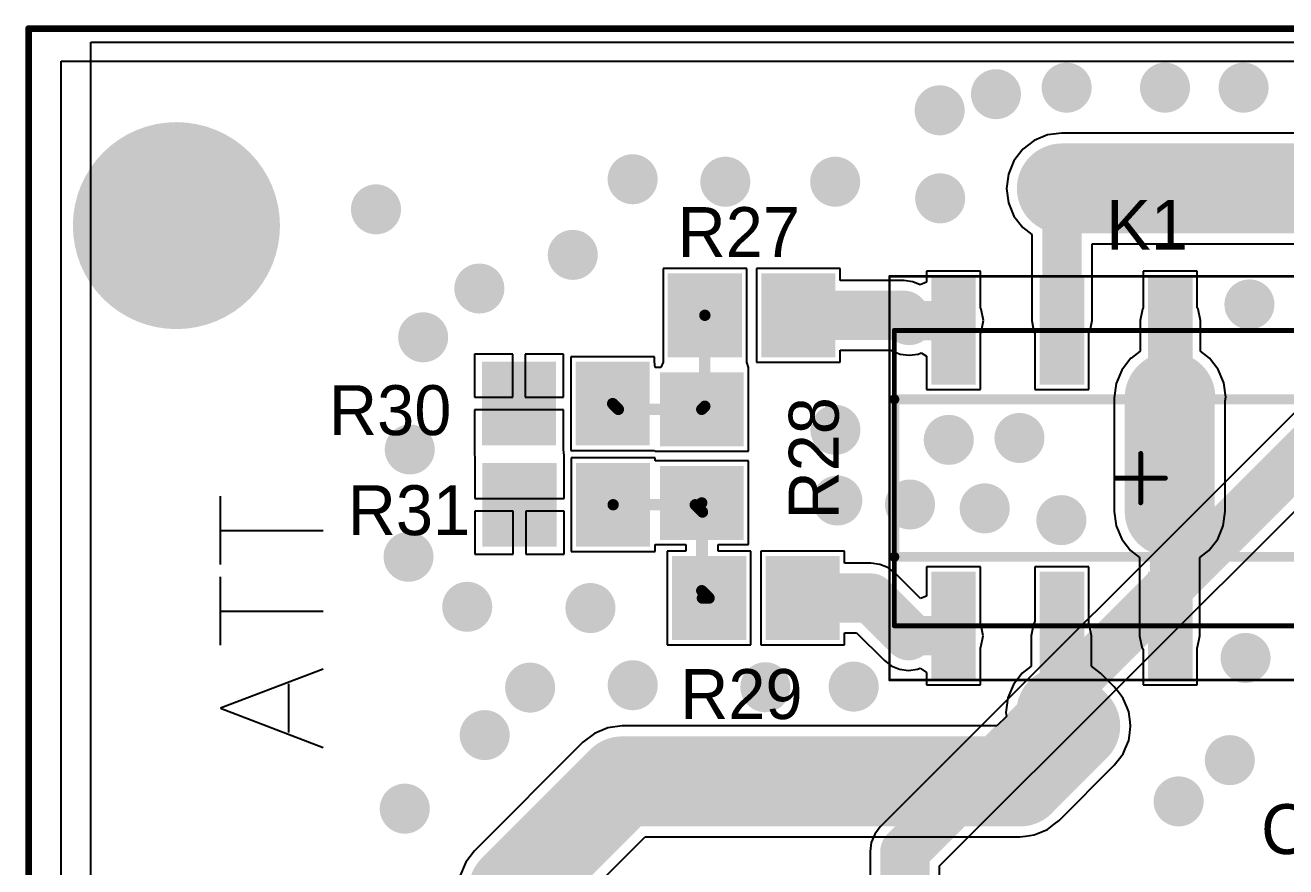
# Model space of a CAD drawing. Header units: millimetres. Extents: x 0 to 7.36, y -3.03 to 0.
# Drawn here: x -0.003 to 1.005, y -0.67 to 0.003 of the extents above; entities that cross this region are included whole.
import ezdxf

# ---------------------------------------------------------------- set-up
doc = ezdxf.new("R2010")
doc.units = ezdxf.units.MM
doc.header["$MEASUREMENT"] = 0
for name, color, linetype in [('BottomLayer', 5, 'Continuous'), ('BottomSolder', 6, 'Continuous'), ('KeepOutLayer', 6, 'Continuous'), ('Mechanical13', 56, 'Continuous'), ('Mechanical15', 56, 'Continuous'), ('MultiLayer', 9, 'Continuous'), ('TopLayer', 1, 'Continuous'), ('TopOverlay', 2, 'Continuous'), ('TopPaste', 8, 'Continuous'), ('TopSolder', 216, 'Continuous'), ('ViaHoleLayer', 16, 'Continuous')]:
    doc.layers.add(name, color=color, linetype=linetype)

# ---------------------------------------------------------------- blocks, each defined once
blk = doc.blocks.new('RES_0805_24')
at = {"layer": 'TopLayer'}
for points in [[(-0.063, -0.0295), (-0.0118, -0.0295), (-0.063, 0.0295), (-0.0118, 0.0295)], [(0.0118, -0.0295), (0.063, -0.0295), (0.0118, 0.0295), (0.063, 0.0295)]]:
    blk.add_solid(points, dxfattribs=at)
at = {"layer": 'TopPaste'}
for points in [[(-0.063, -0.0295), (-0.0118, -0.0295), (-0.063, 0.0295), (-0.0118, 0.0295)], [(0.0118, -0.0295), (0.063, -0.0295), (0.0118, 0.0295), (0.063, 0.0295)]]:
    blk.add_solid(points, dxfattribs=at)
at = {"layer": 'TopSolder'}
for points in [[(-0.067, -0.0335), (-0.0078, -0.0335), (-0.067, 0.0335), (-0.0078, 0.0335)], [(0.0078, -0.0335), (0.067, -0.0335), (0.0078, 0.0335), (0.067, 0.0335)]]:
    blk.add_solid(points, dxfattribs=at)
blk = doc.blocks.new('RES_0805_25')
at = {"layer": 'TopLayer'}
for points in [[(-0.063, -0.0295), (-0.0118, -0.0295), (-0.063, 0.0295), (-0.0118, 0.0295)], [(0.0118, -0.0295), (0.063, -0.0295), (0.0118, 0.0295), (0.063, 0.0295)]]:
    blk.add_solid(points, dxfattribs=at)
at = {"layer": 'TopPaste'}
for points in [[(-0.063, -0.0295), (-0.0118, -0.0295), (-0.063, 0.0295), (-0.0118, 0.0295)], [(0.0118, -0.0295), (0.063, -0.0295), (0.0118, 0.0295), (0.063, 0.0295)]]:
    blk.add_solid(points, dxfattribs=at)
at = {"layer": 'TopSolder'}
for points in [[(-0.067, -0.0335), (-0.0078, -0.0335), (-0.067, 0.0335), (-0.0078, 0.0335)], [(0.0078, -0.0335), (0.067, -0.0335), (0.0078, 0.0335), (0.067, 0.0335)]]:
    blk.add_solid(points, dxfattribs=at)
blk = doc.blocks.new('TECO_SMT_8_V_109')
at = {"layer": 'Mechanical13', "const_width": 0.00394}
for points in [[(0.1181, 0.1969), (-0.1181, 0.1969)], [(-0.1181, -0.1969), (-0.1181, 0.1969)], [(0.1181, -0.1969), (0.1181, 0.1969)], [(0.1181, -0.1969), (-0.1181, -0.1969)]]:
    blk.add_lwpolyline(points, dxfattribs=at)
at = {"layer": 'Mechanical13', "const_width": 0.00197}
for points in [[(-0.1191, 0.1969, 1), (-0.1171, 0.1969, 1)], [(-0.1191, 0.1969, 1), (-0.1171, 0.1969, 1)], [(0.1171, 0.1969, 1), (0.1191, 0.1969, 1)], [(0.1171, 0.1969, 1), (0.1191, 0.1969, 1)], [(-0.1191, -0.1969, 1), (-0.1171, -0.1969, 1)], [(-0.1191, -0.1969, 1), (-0.1171, -0.1969, 1)], [(0.1171, -0.1969, 1), (0.1191, -0.1969, 1)], [(0.1171, -0.1969, 1), (0.1191, -0.1969, 1)]]:
    blk.add_lwpolyline(points, format="xyb", close=True, dxfattribs=at)
at = {"layer": 'Mechanical15'}
for points, const_width in [([(0.1614, 0.2008), (-0.1614, 0.2008)], 0.00197), ([(-0.1614, -0.2008), (-0.1614, 0.2008)], 0.00197), ([(0.1614, -0.2008), (0.1614, 0.2008)], 0.00197), ([(0, -0.0197), (0, 0.0197)], 0.00394), ([(0.0197, 0), (-0.0197, 0)], 0.00394), ([(0.1614, -0.2008), (-0.1614, -0.2008)], 0.00197)]:
    blk.add_lwpolyline(points, dxfattribs=dict(at, const_width=const_width))
for points, const_width in [([(-0.1619, 0.2008, 1), (-0.1609, 0.2008, 1)], 0.000984), ([(-0.1619, 0.2008, 1), (-0.1609, 0.2008, 1)], 0.000984), ([(0.1609, 0.2008, 1), (0.1619, 0.2008, 1)], 0.000984), ([(0.1609, 0.2008, 1), (0.1619, 0.2008, 1)], 0.000984), ([(-0.001, 0.0197, 1), (0.001, 0.0197, 1)], 0.00197), ([(-0.0207, 0, 1), (-0.0187, 0, 1)], 0.00197), ([(0.0187, 0, 1), (0.0207, 0, 1)], 0.00197), ([(-0.001, -0.0197, 1), (0.001, -0.0197, 1)], 0.00197), ([(-0.1619, -0.2008, 1), (-0.1609, -0.2008, 1)], 0.000984), ([(-0.1619, -0.2008, 1), (-0.1609, -0.2008, 1)], 0.000984), ([(0.1609, -0.2008, 1), (0.1619, -0.2008, 1)], 0.000984), ([(0.1609, -0.2008, 1), (0.1619, -0.2008, 1)], 0.000984)]:
    blk.add_lwpolyline(points, format="xyb", close=True, dxfattribs=dict(at, const_width=const_width))
at = {"layer": 'TopLayer'}
for points in [[(-0.0787, 0.1634), (-0.1575, 0.1634), (-0.0787, 0.1358), (-0.1575, 0.1358)], [(0.1575, 0.1634), (0.0787, 0.1634), (0.1575, 0.1358), (0.0787, 0.1358)], [(-0.0787, 0.0374), (-0.1575, 0.0374), (-0.0787, 0.0098), (-0.1575, 0.0098)], [(0.1575, 0.0374), (0.0787, 0.0374), (0.1575, 0.0098), (0.0787, 0.0098)], [(-0.0787, -0.0492), (-0.1575, -0.0492), (-0.0787, -0.0768), (-0.1575, -0.0768)], [(0.1575, -0.0492), (0.0787, -0.0492), (0.1575, -0.0768), (0.0787, -0.0768)], [(-0.0787, -0.1358), (-0.1575, -0.1358), (-0.0787, -0.1634), (-0.1575, -0.1634)], [(0.1575, -0.1358), (0.0787, -0.1358), (0.1575, -0.1634), (0.0787, -0.1634)]]:
    blk.add_solid(points, dxfattribs=at)
at = {"layer": 'TopOverlay', "const_width": 0.00787}
for points in [[(0.063, 0.1969), (-0.063, 0.1969)], [(-0.063, -0.1969), (-0.063, 0.1969)], [(0.063, -0.1969), (0.063, 0.1969)], [(0.063, -0.1969), (-0.063, -0.1969)]]:
    blk.add_lwpolyline(points, dxfattribs=at)
at = {"layer": 'TopOverlay'}
for points, const_width in [([(-0.065, 0.1969, 1), (-0.061, 0.1969, 1)], 0.00394), ([(-0.065, 0.1969, 1), (-0.061, 0.1969, 1)], 0.00394), ([(0.061, 0.1969, 1), (0.065, 0.1969, 1)], 0.00394), ([(0.061, 0.1969, 1), (0.065, 0.1969, 1)], 0.00394), ([(-0.1832, 0.1496, 1), (-0.193, 0.1496, 1)], 0.00984), ([(-0.1955, 0.1496, 1), (-0.1906, 0.1496, 1)], 0.00492), ([(-0.1856, 0.1496, 1), (-0.1807, 0.1496, 1)], 0.00492), ([(-0.065, -0.1969, 1), (-0.061, -0.1969, 1)], 0.00394), ([(-0.065, -0.1969, 1), (-0.061, -0.1969, 1)], 0.00394), ([(0.061, -0.1969, 1), (0.065, -0.1969, 1)], 0.00394), ([(0.061, -0.1969, 1), (0.065, -0.1969, 1)], 0.00394)]:
    blk.add_lwpolyline(points, format="xyb", close=True, dxfattribs=dict(at, const_width=const_width))
at = {"layer": 'TopPaste'}
for points in [[(-0.0787, 0.1634), (-0.1575, 0.1634), (-0.0787, 0.1358), (-0.1575, 0.1358)], [(0.1575, 0.1634), (0.0787, 0.1634), (0.1575, 0.1358), (0.0787, 0.1358)], [(-0.0787, 0.0374), (-0.1575, 0.0374), (-0.0787, 0.0098), (-0.1575, 0.0098)], [(0.1575, 0.0374), (0.0787, 0.0374), (0.1575, 0.0098), (0.0787, 0.0098)], [(-0.0787, -0.0492), (-0.1575, -0.0492), (-0.0787, -0.0768), (-0.1575, -0.0768)], [(0.1575, -0.0492), (0.0787, -0.0492), (0.1575, -0.0768), (0.0787, -0.0768)], [(-0.0787, -0.1358), (-0.1575, -0.1358), (-0.0787, -0.1634), (-0.1575, -0.1634)], [(0.1575, -0.1358), (0.0787, -0.1358), (0.1575, -0.1634), (0.0787, -0.1634)]]:
    blk.add_solid(points, dxfattribs=at)
at = {"layer": 'TopSolder'}
for points in [[(-0.0747, 0.1674), (-0.1615, 0.1674), (-0.0747, 0.1318), (-0.1615, 0.1318)], [(0.1615, 0.1674), (0.0747, 0.1674), (0.1615, 0.1318), (0.0747, 0.1318)], [(-0.0747, 0.0414), (-0.1615, 0.0414), (-0.0747, 0.0058), (-0.1615, 0.0058)], [(0.1615, 0.0414), (0.0747, 0.0414), (0.1615, 0.0058), (0.0747, 0.0058)], [(-0.0747, -0.0452), (-0.1615, -0.0452), (-0.0747, -0.0808), (-0.1615, -0.0808)], [(0.1615, -0.0452), (0.0747, -0.0452), (0.1615, -0.0808), (0.0747, -0.0808)], [(-0.0747, -0.1318), (-0.1615, -0.1318), (-0.0747, -0.1674), (-0.1615, -0.1674)], [(0.1615, -0.1318), (0.0747, -0.1318), (0.1615, -0.1674), (0.0747, -0.1674)]]:
    blk.add_solid(points, dxfattribs=at)
blk = doc.blocks.new('RES_0805_249')
at = {"layer": 'TopLayer'}
for points in [[(-0.063, -0.0295), (-0.0118, -0.0295), (-0.063, 0.0295), (-0.0118, 0.0295)], [(0.0118, -0.0295), (0.063, -0.0295), (0.0118, 0.0295), (0.063, 0.0295)]]:
    blk.add_solid(points, dxfattribs=at)
at = {"layer": 'TopPaste'}
for points in [[(-0.063, -0.0295), (-0.0118, -0.0295), (-0.063, 0.0295), (-0.0118, 0.0295)], [(0.0118, -0.0295), (0.063, -0.0295), (0.0118, 0.0295), (0.063, 0.0295)]]:
    blk.add_solid(points, dxfattribs=at)
at = {"layer": 'TopSolder'}
for points in [[(-0.067, -0.0335), (-0.0078, -0.0335), (-0.067, 0.0335), (-0.0078, 0.0335)], [(0.0078, -0.0335), (0.067, -0.0335), (0.0078, 0.0335), (0.067, 0.0335)]]:
    blk.add_solid(points, dxfattribs=at)
blk = doc.blocks.new('RES_0805_250')
at = {"layer": 'TopLayer'}
for points in [[(-0.063, -0.0295), (-0.0118, -0.0295), (-0.063, 0.0295), (-0.0118, 0.0295)], [(0.0118, -0.0295), (0.063, -0.0295), (0.0118, 0.0295), (0.063, 0.0295)]]:
    blk.add_solid(points, dxfattribs=at)
at = {"layer": 'TopPaste'}
for points in [[(-0.063, -0.0295), (-0.0118, -0.0295), (-0.063, 0.0295), (-0.0118, 0.0295)], [(0.0118, -0.0295), (0.063, -0.0295), (0.0118, 0.0295), (0.063, 0.0295)]]:
    blk.add_solid(points, dxfattribs=at)
at = {"layer": 'TopSolder'}
for points in [[(-0.067, -0.0335), (-0.0078, -0.0335), (-0.067, 0.0335), (-0.0078, 0.0335)], [(0.0078, -0.0335), (0.067, -0.0335), (0.0078, 0.0335), (0.067, 0.0335)]]:
    blk.add_solid(points, dxfattribs=at)
blk = doc.blocks.new('RES_0805_286')
at = {"layer": 'TopLayer'}
for points in [[(-0.063, -0.0295), (-0.0118, -0.0295), (-0.063, 0.0295), (-0.0118, 0.0295)], [(0.0118, -0.0295), (0.063, -0.0295), (0.0118, 0.0295), (0.063, 0.0295)]]:
    blk.add_solid(points, dxfattribs=at)
at = {"layer": 'TopPaste'}
for points in [[(-0.063, -0.0295), (-0.0118, -0.0295), (-0.063, 0.0295), (-0.0118, 0.0295)], [(0.0118, -0.0295), (0.063, -0.0295), (0.0118, 0.0295), (0.063, 0.0295)]]:
    blk.add_solid(points, dxfattribs=at)
at = {"layer": 'TopSolder'}
for points in [[(-0.067, -0.0335), (-0.0078, -0.0335), (-0.067, 0.0335), (-0.0078, 0.0335)], [(0.0078, -0.0335), (0.067, -0.0335), (0.0078, 0.0335), (0.067, 0.0335)]]:
    blk.add_solid(points, dxfattribs=at)

msp = doc.modelspace()

# ---------------------------------------------------------------- linework, layer by layer
at = {"layer": 'BottomLayer'}
for p, q in [((0.0496, -2.9876), (0.0496, -0.0108)), ((0.0496, -0.0108), (7.3514, -0.0108)), ((1.0225, -0.2964), (0.6806, -0.6383)), ((0.7281, -0.6694), (1.0537, -0.3439)), ((0.6762, -0.644), (0.6734, -0.6507)), ((0.6806, -0.6383), (0.6762, -0.644)), ((0.6734, -0.6507), (0.6725, -0.6579)), ((0.6725, -0.6579), (0.6725, -0.8717)), ((0.7281, -0.8465), (0.7281, -0.6694))]:
    msp.add_line(p, q, dxfattribs=at)
for points, const_width in [([(0.8196, -0.0472, 1), (0.8396, -0.0472, 1)], 0.02), ([(0.8982, -0.0472, 1), (0.9182, -0.0472, 1)], 0.02), ([(0.961, -0.0472, 1), (0.981, -0.0472, 1)], 0.02), ([(0.7631, -0.0524, 1), (0.7831, -0.0524, 1)], 0.02), ([(0.7181, -0.0653, 1), (0.7381, -0.0653, 1)], 0.02), ([(0.0787, -0.1575, 1), (0.1575, -0.1575, 1)], 0.0787), ([(0.4727, -0.1204, 1), (0.4927, -0.1204, 1)], 0.02), ([(0.5468, -0.1224, 1), (0.5668, -0.1224, 1)], 0.02), ([(0.6346, -0.1224, 1), (0.6546, -0.1224, 1)], 0.02), ([(0.7185, -0.1357, 1), (0.7385, -0.1357, 1)], 0.02), ([(0.2676, -0.1445, 1), (0.2876, -0.1445, 1)], 0.02), ([(0.4249, -0.1809, 1), (0.4449, -0.1809, 1)], 0.02), ([(0.3502, -0.2078, 1), (0.3702, -0.2078, 1)], 0.02), ([(0.9657, -0.2205, 1), (0.9857, -0.2205, 1)], 0.02), ([(0.3053, -0.2468, 1), (0.3253, -0.2468, 1)], 0.02), ([(0.6348, -0.3208, 1), (0.6548, -0.3208, 1)], 0.02), ([(0.7254, -0.3288, 1), (0.7454, -0.3288, 1)], 0.02), ([(0.7819, -0.3273, 1), (0.8019, -0.3273, 1)], 0.02), ([(0.2946, -0.3365, 1), (0.3146, -0.3365, 1)], 0.02), ([(0.6363, -0.3773, 1), (0.6563, -0.3773, 1)], 0.02), ([(0.6944, -0.3805, 1), (0.7144, -0.3805, 1)], 0.02), ([(0.7541, -0.3836, 1), (0.7741, -0.3836, 1)], 0.02), ([(0.8154, -0.393, 1), (0.8354, -0.393, 1)], 0.02), ([(0.2936, -0.4223, 1), (0.3136, -0.4223, 1)], 0.02), ([(0.3405, -0.4623, 1), (0.3605, -0.4623, 1)], 0.02), ([(0.439, -0.4633, 1), (0.459, -0.4633, 1)], 0.02), ([(0.9626, -0.5032, 1), (0.9826, -0.5032, 1)], 0.02), ([(0.3908, -0.5269, 1), (0.4108, -0.5269, 1)], 0.02), ([(0.4728, -0.525, 1), (0.4928, -0.525, 1)], 0.02), ([(0.5788, -0.5266, 1), (0.5988, -0.5266, 1)], 0.02), ([(0.6494, -0.5261, 1), (0.6694, -0.5261, 1)], 0.02), ([(0.3545, -0.5649, 1), (0.3745, -0.5649, 1)], 0.02), ([(0.95, -0.5849, 1), (0.97, -0.5849, 1)], 0.02), ([(0.2906, -0.6237, 1), (0.3106, -0.6237, 1)], 0.02), ([(0.9091, -0.6179, 1), (0.9291, -0.6179, 1)], 0.02), ([(0.6905, -0.6579, 1), (0.7101, -0.6579, 1)], 0.0197), ([(0.6905, -0.6579, 1), (0.7101, -0.6579, 1)], 0.0197)]:
    msp.add_lwpolyline(points, format="xyb", close=True, dxfattribs=dict(at, const_width=const_width))
at = {"layer": 'BottomLayer', "const_width": 0.0394}
for points in [[(0.7003, -0.6579), (1.0421, -0.3161)], [(0.7003, -0.8741), (0.7003, -0.6579)]]:
    msp.add_lwpolyline(points, dxfattribs=at)
at = {"layer": 'BottomSolder', "const_width": 0.0827}
msp.add_lwpolyline([(0.0767, -0.1575, 1), (0.1595, -0.1575, 1)], format="xyb", close=True, dxfattribs=at)
at = {"layer": 'KeepOutLayer'}
for points, const_width in [([(0, 0), (7.3622, 0)], 0.00551), ([(0, -3.0315), (0, 0)], 0.00551), ([(0, -3.0315), (0, 0)], 0.005), ([(0, 0), (7.3622, 0)], 0.005)]:
    msp.add_lwpolyline(points, dxfattribs=dict(at, const_width=const_width))
for points, const_width in [([(-0.0014, 0, 1), (0.0014, 0, 1)], 0.00276), ([(-0.0014, 0, 1), (0.0014, 0, 1)], 0.00276), ([(-0.0013, 0, 1), (0.0013, 0, 1)], 0.0025), ([(-0.0013, 0, 1), (0.0013, 0, 1)], 0.0025)]:
    msp.add_lwpolyline(points, format="xyb", close=True, dxfattribs=dict(at, const_width=const_width))
at = {"layer": 'MultiLayer'}
for points, const_width in [([(0.8196, -0.0472, 1), (0.8396, -0.0472, 1)], 0.02), ([(0.8982, -0.0472, 1), (0.9182, -0.0472, 1)], 0.02), ([(0.961, -0.0472, 1), (0.981, -0.0472, 1)], 0.02), ([(0.7631, -0.0524, 1), (0.7831, -0.0524, 1)], 0.02), ([(0.7181, -0.0653, 1), (0.7381, -0.0653, 1)], 0.02), ([(0.0787, -0.1575, 1), (0.1575, -0.1575, 1)], 0.0787), ([(0.4727, -0.1204, 1), (0.4927, -0.1204, 1)], 0.02), ([(0.5468, -0.1224, 1), (0.5668, -0.1224, 1)], 0.02), ([(0.6346, -0.1224, 1), (0.6546, -0.1224, 1)], 0.02), ([(0.7185, -0.1357, 1), (0.7385, -0.1357, 1)], 0.02), ([(0.2676, -0.1445, 1), (0.2876, -0.1445, 1)], 0.02), ([(0.4249, -0.1809, 1), (0.4449, -0.1809, 1)], 0.02), ([(0.3502, -0.2078, 1), (0.3702, -0.2078, 1)], 0.02), ([(0.9657, -0.2205, 1), (0.9857, -0.2205, 1)], 0.02), ([(0.3053, -0.2468, 1), (0.3253, -0.2468, 1)], 0.02), ([(0.6348, -0.3208, 1), (0.6548, -0.3208, 1)], 0.02), ([(0.7254, -0.3288, 1), (0.7454, -0.3288, 1)], 0.02), ([(0.7819, -0.3273, 1), (0.8019, -0.3273, 1)], 0.02), ([(0.2946, -0.3365, 1), (0.3146, -0.3365, 1)], 0.02), ([(0.6363, -0.3773, 1), (0.6563, -0.3773, 1)], 0.02), ([(0.6944, -0.3805, 1), (0.7144, -0.3805, 1)], 0.02), ([(0.7541, -0.3836, 1), (0.7741, -0.3836, 1)], 0.02), ([(0.8154, -0.393, 1), (0.8354, -0.393, 1)], 0.02), ([(0.2936, -0.4223, 1), (0.3136, -0.4223, 1)], 0.02), ([(0.3405, -0.4623, 1), (0.3605, -0.4623, 1)], 0.02), ([(0.439, -0.4633, 1), (0.459, -0.4633, 1)], 0.02), ([(0.9626, -0.5032, 1), (0.9826, -0.5032, 1)], 0.02), ([(0.3908, -0.5269, 1), (0.4108, -0.5269, 1)], 0.02), ([(0.4728, -0.525, 1), (0.4928, -0.525, 1)], 0.02), ([(0.5788, -0.5266, 1), (0.5988, -0.5266, 1)], 0.02), ([(0.6494, -0.5261, 1), (0.6694, -0.5261, 1)], 0.02), ([(0.3545, -0.5649, 1), (0.3745, -0.5649, 1)], 0.02), ([(0.95, -0.5849, 1), (0.97, -0.5849, 1)], 0.02), ([(0.2906, -0.6237, 1), (0.3106, -0.6237, 1)], 0.02), ([(0.9091, -0.6179, 1), (0.9291, -0.6179, 1)], 0.02)]:
    msp.add_lwpolyline(points, format="xyb", close=True, dxfattribs=dict(at, const_width=const_width))
at = {"layer": 'TopLayer'}
for p, q in [((0.026, -3.0055), (0.026, -0.026)), ((0.026, -0.026), (7.3362, -0.026)), ((0.8036, -0.0894), (0.7945, -0.0965)), ((0.8143, -0.085), (0.8036, -0.0894)), ((0.8258, -0.0835), (0.8143, -0.085)), ((1.2961, -0.0835), (0.8258, -0.0835)), ((0.7945, -0.0965), (0.7874, -0.1056)), ((0.7874, -0.1056), (0.783, -0.1163)), ((0.783, -0.1163), (0.7815, -0.1278)), ((0.7815, -0.1278), (0.783, -0.1392)), ((0.783, -0.1392), (0.7874, -0.1499)), ((0.7874, -0.1499), (0.7945, -0.1591)), ((0.7945, -0.1591), (0.8017, -0.1646)), ((0.8017, -0.1646), (0.8017, -0.2334)), ((0.8499, -0.2334), (0.8499, -0.1721)), ((0.8499, -0.1721), (1.2778, -0.1721)), ((0.5739, -0.1918), (0.507, -0.1918)), ((0.507, -0.1918), (0.507, -0.2666)), ((0.5739, -0.2666), (0.5739, -0.1918)), ((0.6487, -0.1918), (0.5818, -0.1918)), ((0.5818, -0.1918), (0.5818, -0.2666)), ((0.6487, -0.2014), (0.6487, -0.1918)), ((0.6995, -0.2014), (0.6487, -0.2014)), ((0.7067, -0.2024), (0.6995, -0.2014)), ((0.7608, -0.194), (0.7175, -0.194)), ((0.7175, -0.194), (0.7175, -0.2027)), ((0.7608, -0.2233), (0.7608, -0.194)), ((0.934, -0.194), (0.8907, -0.194)), ((0.8907, -0.194), (0.8907, -0.2233)), ((0.934, -0.2233), (0.934, -0.194)), ((0.7125, -0.2048), (0.7067, -0.2024)), ((0.7175, -0.2027), (0.7125, -0.2048)), ((0.7614, -0.2242), (0.7608, -0.2233)), ((0.7632, -0.2334), (0.7614, -0.2242)), ((0.8901, -0.2242), (0.8883, -0.2334)), ((0.8907, -0.2233), (0.8901, -0.2242)), ((0.9346, -0.2242), (0.934, -0.2233)), ((0.9365, -0.2334), (0.9346, -0.2242)), ((0.7614, -0.2426), (0.7632, -0.2334)), ((0.8017, -0.2334), (0.8035, -0.2426)), ((0.848, -0.2426), (0.8499, -0.2334)), ((0.8883, -0.2334), (0.8883, -0.2579)), ((0.9365, -0.2579), (0.9365, -0.2334)), ((0.7608, -0.2435), (0.7614, -0.2426)), ((0.7608, -0.2885), (0.7608, -0.2435)), ((0.8035, -0.2426), (0.8041, -0.2435)), ((0.8041, -0.2435), (0.8041, -0.2885)), ((0.8474, -0.2435), (0.848, -0.2426)), ((0.8474, -0.2885), (0.8474, -0.2435)), ((0.3869, -0.2603), (0.3563, -0.2603)), ((0.3563, -0.2603), (0.3563, -0.2948)), ((0.3869, -0.2948), (0.3869, -0.2603)), ((0.4275, -0.2603), (0.3969, -0.2603)), ((0.3969, -0.2603), (0.3969, -0.2948)), ((0.4275, -0.2948), (0.4275, -0.2603)), ((0.6487, -0.2666), (0.6487, -0.257)), ((0.6487, -0.257), (0.6892, -0.257)), ((0.6892, -0.257), (0.6898, -0.2575)), ((0.6898, -0.2575), (0.6965, -0.2603)), ((0.6965, -0.2603), (0.7037, -0.2612)), ((0.7037, -0.2612), (0.7109, -0.2603)), ((0.7109, -0.2603), (0.7134, -0.2592)), ((0.7134, -0.2592), (0.7175, -0.262)), ((0.8883, -0.2579), (0.8811, -0.2634)), ((0.9437, -0.2634), (0.9365, -0.2579)), ((0.5002, -0.2624), (0.4333, -0.2624)), ((0.4333, -0.2624), (0.4333, -0.3372)), ((0.5002, -0.2661), (0.5002, -0.2624)), ((0.5006, -0.2709), (0.5002, -0.2661)), ((0.5052, -0.2709), (0.5006, -0.2709)), ((0.507, -0.2666), (0.5052, -0.2709)), ((0.507, -0.2666), (0.507, -0.2666)), ((0.5754, -0.2709), (0.5739, -0.2666)), ((0.5739, -0.2666), (0.5739, -0.2666)), ((0.5754, -0.271), (0.5754, -0.2709)), ((0.5754, -0.2709), (0.5754, -0.2709)), ((0.5754, -0.3378), (0.5754, -0.271)), ((0.5818, -0.2666), (0.6487, -0.2666)), ((0.7175, -0.262), (0.7175, -0.2885)), ((0.8807, -0.2638), (0.8737, -0.273)), ((0.8811, -0.2634), (0.8807, -0.2638)), ((0.9507, -0.2726), (0.9437, -0.2634)), ((0.8737, -0.273), (0.8692, -0.2837)), ((0.9552, -0.2833), (0.9507, -0.2726)), ((0.7175, -0.2885), (0.7608, -0.2885)), ((0.8041, -0.2885), (0.8474, -0.2885)), ((0.8692, -0.2837), (0.8677, -0.2951)), ((0.9567, -0.2947), (0.9552, -0.2833)), ((0.3563, -0.2948), (0.3869, -0.2948)), ((0.3969, -0.2948), (0.4275, -0.2948)), ((0.8677, -0.2951), (0.8677, -0.3861)), ((0.9563, -0.2977), (0.9567, -0.2947)), ((0.9563, -0.3861), (0.9563, -0.2977)), ((0.4275, -0.3048), (0.3563, -0.3048)), ((0.3563, -0.3048), (0.3563, -0.3364)), ((0.4275, -0.3362), (0.4275, -0.3048)), ((0.3563, -0.3364), (0.3563, -0.3393)), ((0.3563, -0.3393), (0.3567, -0.3441)), ((0.4275, -0.3364), (0.4275, -0.3362)), ((0.4279, -0.3412), (0.4275, -0.3364)), ((0.4279, -0.3441), (0.4279, -0.3412)), ((0.4333, -0.3372), (0.5002, -0.3372)), ((0.5002, -0.3372), (0.5006, -0.3378)), ((0.5006, -0.3378), (0.5006, -0.3378)), ((0.5006, -0.3378), (0.5754, -0.3378)), ((0.3567, -0.3441), (0.3567, -0.3757)), ((0.4279, -0.3757), (0.4279, -0.3441)), ((0.5006, -0.3433), (0.4337, -0.3433)), ((0.4337, -0.3433), (0.4337, -0.4181)), ((0.5006, -0.3457), (0.5006, -0.3433)), ((0.5754, -0.3457), (0.5006, -0.3457)), ((0.5754, -0.4126), (0.5754, -0.3457)), ((0.3567, -0.3757), (0.4279, -0.3757)), ((0.3873, -0.3857), (0.3567, -0.3857)), ((0.3567, -0.3857), (0.3567, -0.4203)), ((0.3873, -0.4203), (0.3873, -0.3857)), ((0.4279, -0.3857), (0.3973, -0.3857)), ((0.3973, -0.3857), (0.3973, -0.4203)), ((0.4279, -0.4203), (0.4279, -0.3857)), ((0.8677, -0.3861), (0.8692, -0.3975)), ((0.9548, -0.3975), (0.9563, -0.3861)), ((0.8692, -0.3975), (0.8737, -0.4082)), ((0.9503, -0.4082), (0.9548, -0.3975)), ((0.5006, -0.4181), (0.5006, -0.4126)), ((0.5006, -0.4126), (0.5253, -0.4126)), ((0.5253, -0.4126), (0.5253, -0.4179)), ((0.5512, -0.4179), (0.5512, -0.4126)), ((0.5512, -0.4126), (0.5754, -0.4126)), ((0.8737, -0.4082), (0.8807, -0.4174)), ((0.9433, -0.4174), (0.9503, -0.4082)), ((0.3567, -0.4203), (0.3873, -0.4203)), ((0.3973, -0.4203), (0.4279, -0.4203)), ((0.4337, -0.4181), (0.5006, -0.4181)), ((0.5253, -0.4179), (0.5104, -0.4179)), ((0.5104, -0.4179), (0.5104, -0.4927)), ((0.5773, -0.4179), (0.5512, -0.4179)), ((0.5773, -0.4927), (0.5773, -0.4179)), ((0.6521, -0.4179), (0.5852, -0.4179)), ((0.5852, -0.4179), (0.5852, -0.4927)), ((0.6521, -0.4275), (0.6521, -0.4179)), ((0.8807, -0.4174), (0.8879, -0.4229)), ((0.8879, -0.4229), (0.8879, -0.4854)), ((0.9361, -0.4229), (0.9433, -0.4174)), ((0.9361, -0.4854), (0.9361, -0.4229)), ((0.6732, -0.4275), (0.6521, -0.4275)), ((0.6804, -0.4284), (0.6732, -0.4275)), ((0.6871, -0.4312), (0.6804, -0.4284)), ((0.6929, -0.4356), (0.6871, -0.4312)), ((0.7608, -0.4303), (0.7175, -0.4303)), ((0.7175, -0.4303), (0.7175, -0.4537)), ((0.7608, -0.4759), (0.7608, -0.4303)), ((0.8474, -0.4303), (0.8041, -0.4303)), ((0.8041, -0.4303), (0.8041, -0.4747)), ((0.8474, -0.4759), (0.8474, -0.4303)), ((0.7129, -0.4556), (0.6929, -0.4356)), ((0.7175, -0.4537), (0.7129, -0.4556)), ((0.6521, -0.4927), (0.6521, -0.4831)), ((0.6521, -0.4831), (0.6617, -0.4831)), ((0.6617, -0.4831), (0.6837, -0.505)), ((0.761, -0.4762), (0.7608, -0.4759)), ((0.7629, -0.4854), (0.761, -0.4762)), ((0.8031, -0.4762), (0.8013, -0.4854)), ((0.8041, -0.4747), (0.8031, -0.4762)), ((0.8476, -0.4762), (0.8474, -0.4759)), ((0.8495, -0.4854), (0.8476, -0.4762)), ((0.5104, -0.4927), (0.5773, -0.4927)), ((0.5852, -0.4927), (0.6521, -0.4927)), ((0.761, -0.4946), (0.7629, -0.4854)), ((0.8013, -0.4854), (0.8013, -0.5098)), ((0.8495, -0.5098), (0.8495, -0.4854)), ((0.8879, -0.4854), (0.8897, -0.4946)), ((0.9342, -0.4946), (0.9361, -0.4854)), ((0.7608, -0.4949), (0.761, -0.4946)), ((0.7608, -0.5247), (0.7608, -0.4949)), ((0.8897, -0.4946), (0.8907, -0.4961)), ((0.8907, -0.4961), (0.8907, -0.5247)), ((0.934, -0.4949), (0.9342, -0.4946)), ((0.934, -0.5247), (0.934, -0.4949)), ((0.6837, -0.505), (0.6894, -0.5094)), ((0.6894, -0.5094), (0.6961, -0.5122)), ((0.6961, -0.5122), (0.7033, -0.5132)), ((0.7033, -0.5132), (0.7105, -0.5122)), ((0.7105, -0.5122), (0.7125, -0.5114)), ((0.7125, -0.5114), (0.7175, -0.5147)), ((0.8013, -0.5098), (0.7941, -0.5154)), ((0.8567, -0.5154), (0.8495, -0.5098)), ((0.7175, -0.5147), (0.7175, -0.5247)), ((0.7941, -0.5154), (0.787, -0.5245)), ((0.8677, -0.5264), (0.8567, -0.5154)), ((0.7175, -0.5247), (0.7608, -0.5247)), ((0.787, -0.5245), (0.7826, -0.5352)), ((0.872, -0.5319), (0.8677, -0.5264)), ((0.8748, -0.5356), (0.872, -0.5319)), ((0.8907, -0.5247), (0.934, -0.5247)), ((0.7826, -0.5352), (0.7811, -0.5467)), ((0.8776, -0.5423), (0.8748, -0.5356)), ((0.8748, -0.5356), (0.8748, -0.5356)), ((0.8748, -0.5356), (0.8748, -0.5356)), ((0.8792, -0.5463), (0.8776, -0.5423)), ((0.7815, -0.55), (0.7739, -0.5576)), ((0.7811, -0.5467), (0.7815, -0.55)), ((0.8803, -0.5543), (0.8792, -0.5463)), ((0.8792, -0.5463), (0.8792, -0.5463)), ((0.8792, -0.5463), (0.8792, -0.5463)), ((0.4522, -0.5636), (0.443, -0.5706)), ((0.4629, -0.5592), (0.4522, -0.5636)), ((0.4743, -0.5576), (0.4629, -0.5592)), ((0.7739, -0.5576), (0.4743, -0.5576)), ((0.8797, -0.5652), (0.8807, -0.5577)), ((0.8807, -0.5577), (0.8803, -0.5543)), ((0.8807, -0.5577), (0.8807, -0.5577)), ((0.8807, -0.5577), (0.8807, -0.5577)), ((0.443, -0.5706), (0.3564, -0.6573)), ((0.8764, -0.5759), (0.8792, -0.5692)), ((0.8792, -0.5692), (0.8797, -0.5652)), ((0.8792, -0.5692), (0.8792, -0.5692)), ((0.8792, -0.5692), (0.8792, -0.5692)), ((0.8709, -0.585), (0.8748, -0.5799)), ((0.8748, -0.5799), (0.8764, -0.5759)), ((0.8748, -0.5799), (0.8748, -0.5799)), ((0.8748, -0.5799), (0.8748, -0.5799)), ((0.8235, -0.6332), (0.8677, -0.589)), ((0.8677, -0.589), (0.8709, -0.585)), ((0.8196, -0.6362), (0.8235, -0.6332)), ((0.8235, -0.6332), (0.8235, -0.6332)), ((0.8235, -0.6332), (0.8235, -0.6332)), ((0.7968, -0.6456), (0.8037, -0.6447)), ((0.8037, -0.6447), (0.809, -0.6425)), ((0.8037, -0.6447), (0.8037, -0.6447)), ((0.8037, -0.6447), (0.8037, -0.6447)), ((0.809, -0.6425), (0.8144, -0.6403)), ((0.8144, -0.6403), (0.8196, -0.6362)), ((0.8144, -0.6403), (0.8144, -0.6403)), ((0.8144, -0.6403), (0.8144, -0.6403)), ((0.419, -0.7199), (0.4927, -0.6462)), ((0.4927, -0.6462), (0.7922, -0.6462)), ((0.7922, -0.6462), (0.7968, -0.6456)), ((0.7922, -0.6462), (0.7922, -0.6462)), ((0.7922, -0.6462), (0.7922, -0.6462)), ((0.3564, -0.6573), (0.3493, -0.6664)), ((0.3493, -0.6664), (0.3449, -0.6771))]:
    msp.add_line(p, q, dxfattribs=at)
for points, const_width in [([(0.8196, -0.0472, 1), (0.8396, -0.0472, 1)], 0.02), ([(0.8982, -0.0472, 1), (0.9182, -0.0472, 1)], 0.02), ([(0.961, -0.0472, 1), (0.981, -0.0472, 1)], 0.02), ([(0.7631, -0.0524, 1), (0.7831, -0.0524, 1)], 0.02), ([(0.7181, -0.0653, 1), (0.7381, -0.0653, 1)], 0.02), ([(0.0787, -0.1575, 1), (0.1575, -0.1575, 1)], 0.0787), ([(0.4727, -0.1204, 1), (0.4927, -0.1204, 1)], 0.02), ([(0.8078, -0.1278, 1), (0.8438, -0.1278, 1)], 0.036), ([(0.5468, -0.1224, 1), (0.5668, -0.1224, 1)], 0.02), ([(0.6346, -0.1224, 1), (0.6546, -0.1224, 1)], 0.02), ([(0.7185, -0.1357, 1), (0.7385, -0.1357, 1)], 0.02), ([(0.8179, -0.1278, 1), (0.8336, -0.1278, 1)], 0.0157), ([(0.2676, -0.1445, 1), (0.2876, -0.1445, 1)], 0.02), ([(0.4249, -0.1809, 1), (0.4449, -0.1809, 1)], 0.02), ([(0.3502, -0.2078, 1), (0.3702, -0.2078, 1)], 0.02), ([(0.9657, -0.2205, 1), (0.9857, -0.2205, 1)], 0.02), ([(0.6054, -0.2292, 1), (0.6251, -0.2292, 1)], 0.0197), ([(0.6897, -0.2292, 1), (0.7094, -0.2292, 1)], 0.0197), ([(0.6897, -0.2292, 1), (0.7094, -0.2292, 1)], 0.0197), ([(0.6939, -0.2334, 1), (0.7136, -0.2334, 1)], 0.0197), ([(0.6959, -0.2334, 1), (0.7116, -0.2334, 1)], 0.0157), ([(0.7313, -0.2334, 1), (0.747, -0.2334, 1)], 0.0157), ([(0.8179, -0.2334, 1), (0.8336, -0.2334, 1)], 0.0157), ([(0.9045, -0.2334, 1), (0.9203, -0.2334, 1)], 0.0157), ([(0.3053, -0.2468, 1), (0.3253, -0.2468, 1)], 0.02), ([(0.5382, -0.2292, 1), (0.5427, -0.2292, 1)], 0.00453), ([(0.894, -0.2951, 1), (0.93, -0.2951, 1)], 0.036), ([(0.894, -0.2951, 1), (0.93, -0.2951, 1)], 0.036), ([(0.8944, -0.2947, 1), (0.9304, -0.2947, 1)], 0.036), ([(0.9045, -0.2947, 1), (0.9203, -0.2947, 1)], 0.0157), ([(0.4645, -0.2998, 1), (0.469, -0.2998, 1)], 0.00453), ([(0.469, -0.3044, 1), (0.4736, -0.3044, 1)], 0.00453), ([(0.469, -0.3044, 1), (0.4736, -0.3044, 1)], 0.00453), ([(0.5357, -0.3044, 1), (0.5402, -0.3044, 1)], 0.00453), ([(0.5357, -0.3044, 1), (0.5402, -0.3044, 1)], 0.00453), ([(0.5382, -0.3019, 1), (0.5427, -0.3019, 1)], 0.00453), ([(0.5382, -0.3019, 1), (0.5427, -0.3019, 1)], 0.00453), ([(0.6348, -0.3208, 1), (0.6548, -0.3208, 1)], 0.02), ([(0.7254, -0.3288, 1), (0.7454, -0.3288, 1)], 0.02), ([(0.7819, -0.3273, 1), (0.8019, -0.3273, 1)], 0.02), ([(0.2946, -0.3365, 1), (0.3146, -0.3365, 1)], 0.02), ([(0.894, -0.3861, 1), (0.93, -0.3861, 1)], 0.036), ([(0.6363, -0.3773, 1), (0.6563, -0.3773, 1)], 0.02), ([(0.6944, -0.3805, 1), (0.7144, -0.3805, 1)], 0.02), ([(0.7541, -0.3836, 1), (0.7741, -0.3836, 1)], 0.02), ([(0.9041, -0.3861, 1), (0.9199, -0.3861, 1)], 0.0157), ([(0.4649, -0.3807, 1), (0.4694, -0.3807, 1)], 0.00453), ([(0.5305, -0.3807, 1), (0.535, -0.3807, 1)], 0.00453), ([(0.5305, -0.3807, 1), (0.535, -0.3807, 1)], 0.00453), ([(0.5357, -0.3792, 1), (0.5402, -0.3792, 1)], 0.00453), ([(0.5362, -0.3865, 1), (0.5408, -0.3865, 1)], 0.00453), ([(0.5362, -0.3865, 1), (0.5408, -0.3865, 1)], 0.00453), ([(0.8154, -0.393, 1), (0.8354, -0.393, 1)], 0.02), ([(0.2936, -0.4223, 1), (0.3136, -0.4223, 1)], 0.02), ([(0.3405, -0.4623, 1), (0.3605, -0.4623, 1)], 0.02), ([(0.439, -0.4633, 1), (0.459, -0.4633, 1)], 0.02), ([(0.6088, -0.4553, 1), (0.6285, -0.4553, 1)], 0.0197), ([(0.6634, -0.4553, 1), (0.6831, -0.4553, 1)], 0.0197), ([(0.6634, -0.4553, 1), (0.6831, -0.4553, 1)], 0.0197), ([(0.5357, -0.4494, 1), (0.5402, -0.4494, 1)], 0.00453), ([(0.5357, -0.4494, 1), (0.5402, -0.4494, 1)], 0.00453), ([(0.5362, -0.4553, 1), (0.5408, -0.4553, 1)], 0.00453), ([(0.5362, -0.4553, 1), (0.5408, -0.4553, 1)], 0.00453), ([(0.5416, -0.4553, 1), (0.5461, -0.4553, 1)], 0.00453), ([(0.5416, -0.4553, 1), (0.5461, -0.4553, 1)], 0.00453), ([(0.6935, -0.4854, 1), (0.7132, -0.4854, 1)], 0.0197), ([(0.6955, -0.4854, 1), (0.7112, -0.4854, 1)], 0.0157), ([(0.7309, -0.4854, 1), (0.7466, -0.4854, 1)], 0.0157), ([(0.8175, -0.4854, 1), (0.8333, -0.4854, 1)], 0.0157), ([(0.9041, -0.4854, 1), (0.9199, -0.4854, 1)], 0.0157), ([(0.9626, -0.5032, 1), (0.9826, -0.5032, 1)], 0.02), ([(0.3908, -0.5269, 1), (0.4108, -0.5269, 1)], 0.02), ([(0.4728, -0.525, 1), (0.4928, -0.525, 1)], 0.02), ([(0.5788, -0.5266, 1), (0.5988, -0.5266, 1)], 0.02), ([(0.6494, -0.5261, 1), (0.6694, -0.5261, 1)], 0.02), ([(0.8074, -0.5467, 1), (0.8434, -0.5467, 1)], 0.036), ([(0.8184, -0.5577, 1), (0.8544, -0.5577, 1)], 0.036), ([(0.8184, -0.5577, 1), (0.8544, -0.5577, 1)], 0.036), ([(0.8175, -0.5467, 1), (0.8333, -0.5467, 1)], 0.0157), ([(0.3545, -0.5649, 1), (0.3745, -0.5649, 1)], 0.02), ([(0.4563, -0.6019, 1), (0.4923, -0.6019, 1)], 0.036), ([(0.4563, -0.6019, 1), (0.4923, -0.6019, 1)], 0.036), ([(0.7742, -0.6019, 1), (0.8103, -0.6019, 1)], 0.036), ([(0.7742, -0.6019, 1), (0.8103, -0.6019, 1)], 0.036), ([(0.95, -0.5849, 1), (0.97, -0.5849, 1)], 0.02), ([(0.2906, -0.6237, 1), (0.3106, -0.6237, 1)], 0.02), ([(0.9091, -0.6179, 1), (0.9291, -0.6179, 1)], 0.02), ([(0.3697, -0.6886, 1), (0.4057, -0.6886, 1)], 0.036)]:
    msp.add_lwpolyline(points, format="xyb", close=True, dxfattribs=dict(at, const_width=const_width))
for points, const_width in [([(0.8258, -0.1278), (1.2961, -0.1278)], 0.072), ([(0.8258, -0.2334), (0.8258, -0.1278)], 0.0315), ([(0.6152, -0.2292), (0.6995, -0.2292)], 0.0394), ([(0.6995, -0.2292), (0.7037, -0.2334)], 0.0394), ([(0.7037, -0.2334), (0.7392, -0.2334)], 0.0315), ([(0.9124, -0.2947), (0.9124, -0.2334)], 0.0315), ([(0.5404, -0.3019), (0.5404, -0.2292)], 0.00906), ([(0.912, -0.2951), (0.9124, -0.2947)], 0.072), ([(0.912, -0.3861), (0.912, -0.2951)], 0.072), ([(0.4667, -0.2998), (0.4713, -0.3044)], 0.00906), ([(0.4713, -0.3044), (0.538, -0.3044)], 0.00906), ([(0.538, -0.3044), (0.5404, -0.3019)], 0.00906), ([(0.912, -0.4854), (0.912, -0.3861)], 0.0315), ([(0.4671, -0.3807), (0.5327, -0.3807)], 0.00906), ([(0.5327, -0.3807), (0.5385, -0.3865)], 0.00906), ([(0.538, -0.4494), (0.538, -0.3792)], 0.00906), ([(0.5385, -0.4553), (0.5385, -0.3865)], 0.00906), ([(0.6187, -0.4553), (0.6732, -0.4553)], 0.0394), ([(0.6732, -0.4553), (0.7033, -0.4854)], 0.0394), ([(0.538, -0.4494), (0.5439, -0.4553)], 0.00906), ([(0.5385, -0.4553), (0.5439, -0.4553)], 0.00906), ([(0.7033, -0.4854), (0.7388, -0.4854)], 0.0315), ([(0.8254, -0.5467), (0.8254, -0.4854)], 0.0315), ([(0.8254, -0.5467), (0.8364, -0.5577)], 0.072), ([(0.7922, -0.6019), (0.8364, -0.5577)], 0.072), ([(0.3877, -0.6886), (0.4743, -0.6019)], 0.072), ([(0.4743, -0.6019), (0.7922, -0.6019)], 0.072)]:
    msp.add_lwpolyline(points, dxfattribs=dict(at, const_width=const_width))
at = {"layer": 'TopOverlay'}
for p, q in [((0.1533, -0.4286), (0.1533, -0.3739)), ((0.1533, -0.4013), (0.2353, -0.4013)), ((0.1533, -0.493), (0.1533, -0.4384)), ((0.1533, -0.4657), (0.2353, -0.4657)), ((0.2353, -0.5122), (0.1533, -0.5434)), ((0.2079, -0.5629), (0.2079, -0.5239)), ((0.1533, -0.5434), (0.2353, -0.5747))]:
    msp.add_line(p, q, dxfattribs=at)
at = {"layer": 'TopSolder', "const_width": 0.0827}
msp.add_lwpolyline([(0.0767, -0.1575, 1), (0.1595, -0.1575, 1)], format="xyb", close=True, dxfattribs=at)
at = {"layer": 'ViaHoleLayer'}
for points, const_width in [([(0.8248, -0.0472, 1), (0.8344, -0.0472, 1)], 0.00956), ([(0.9034, -0.0472, 1), (0.9129, -0.0472, 1)], 0.00956), ([(0.9662, -0.0472, 1), (0.9758, -0.0472, 1)], 0.00956), ([(0.7683, -0.0524, 1), (0.7779, -0.0524, 1)], 0.00956), ([(0.7233, -0.0653, 1), (0.7329, -0.0653, 1)], 0.00956), ([(0.0886, -0.1575, 1), (0.1476, -0.1575, 1)], 0.0591), ([(0.4779, -0.1204, 1), (0.4875, -0.1204, 1)], 0.00956), ([(0.5521, -0.1224, 1), (0.5616, -0.1224, 1)], 0.00956), ([(0.6398, -0.1224, 1), (0.6494, -0.1224, 1)], 0.00956), ([(0.7237, -0.1357, 1), (0.7333, -0.1357, 1)], 0.00956), ([(0.2728, -0.1445, 1), (0.2823, -0.1445, 1)], 0.00956), ([(0.4301, -0.1809, 1), (0.4397, -0.1809, 1)], 0.00956), ([(0.3554, -0.2078, 1), (0.365, -0.2078, 1)], 0.00956), ([(0.9709, -0.2205, 1), (0.9805, -0.2205, 1)], 0.00956), ([(0.3106, -0.2468, 1), (0.3201, -0.2468, 1)], 0.00956), ([(0.64, -0.3208, 1), (0.6495, -0.3208, 1)], 0.00956), ([(0.7306, -0.3288, 1), (0.7402, -0.3288, 1)], 0.00956), ([(0.7871, -0.3273, 1), (0.7967, -0.3273, 1)], 0.00956), ([(0.2998, -0.3365, 1), (0.3094, -0.3365, 1)], 0.00956), ([(0.6415, -0.3773, 1), (0.6511, -0.3773, 1)], 0.00956), ([(0.6997, -0.3805, 1), (0.7092, -0.3805, 1)], 0.00956), ([(0.7593, -0.3836, 1), (0.7689, -0.3836, 1)], 0.00956), ([(0.8206, -0.393, 1), (0.8302, -0.393, 1)], 0.00956), ([(0.2989, -0.4223, 1), (0.3084, -0.4223, 1)], 0.00956), ([(0.3457, -0.4623, 1), (0.3552, -0.4623, 1)], 0.00956), ([(0.4442, -0.4633, 1), (0.4537, -0.4633, 1)], 0.00956), ([(0.9678, -0.5032, 1), (0.9773, -0.5032, 1)], 0.00956), ([(0.396, -0.5269, 1), (0.4056, -0.5269, 1)], 0.00956), ([(0.478, -0.525, 1), (0.4876, -0.525, 1)], 0.00956), ([(0.5841, -0.5266, 1), (0.5936, -0.5266, 1)], 0.00956), ([(0.6546, -0.5261, 1), (0.6641, -0.5261, 1)], 0.00956), ([(0.3598, -0.5649, 1), (0.3693, -0.5649, 1)], 0.00956), ([(0.9552, -0.5849, 1), (0.9648, -0.5849, 1)], 0.00956), ([(0.2958, -0.6237, 1), (0.3054, -0.6237, 1)], 0.00956), ([(0.9144, -0.6179, 1), (0.9239, -0.6179, 1)], 0.00956)]:
    msp.add_lwpolyline(points, format="xyb", close=True, dxfattribs=dict(at, const_width=const_width))

# ---------------------------------------------------------------- block references
for name, p, rotation in [('TECO_SMT_8_V_109', (0.8888, -0.3594), 270), ('RES_0805_250', (0.5778, -0.2292), 180), ('RES_0805_286', (0.538, -0.3418), 270)]:
    msp.add_blockref(name, p, dxfattribs=dict(rotation=rotation))
for name, p in [('RES_0805_25', (0.4293, -0.2998)), ('RES_0805_24', (0.4297, -0.3807)), ('RES_0805_249', (0.5813, -0.4553))]:
    msp.add_blockref(name, p)

# ---------------------------------------------------------------- texts
at = {"layer": 'TopOverlay'}
for s, p in [('K1', (0.8613, -0.1768)), ('R27', (0.5186, -0.1826)), ('R30', (0.24, -0.325)), ('R31', (0.255, -0.405)), ('R29', (0.5207, -0.552)), ('C101', (0.985, -0.66))]:
    msp.add_text(s, height=0.03989, dxfattribs=at).set_placement(p)
msp.add_text('R28', height=0.03989, rotation=90, dxfattribs=at).set_placement((0.6474, -0.3925))

doc.saveas('drawing.dxf')
